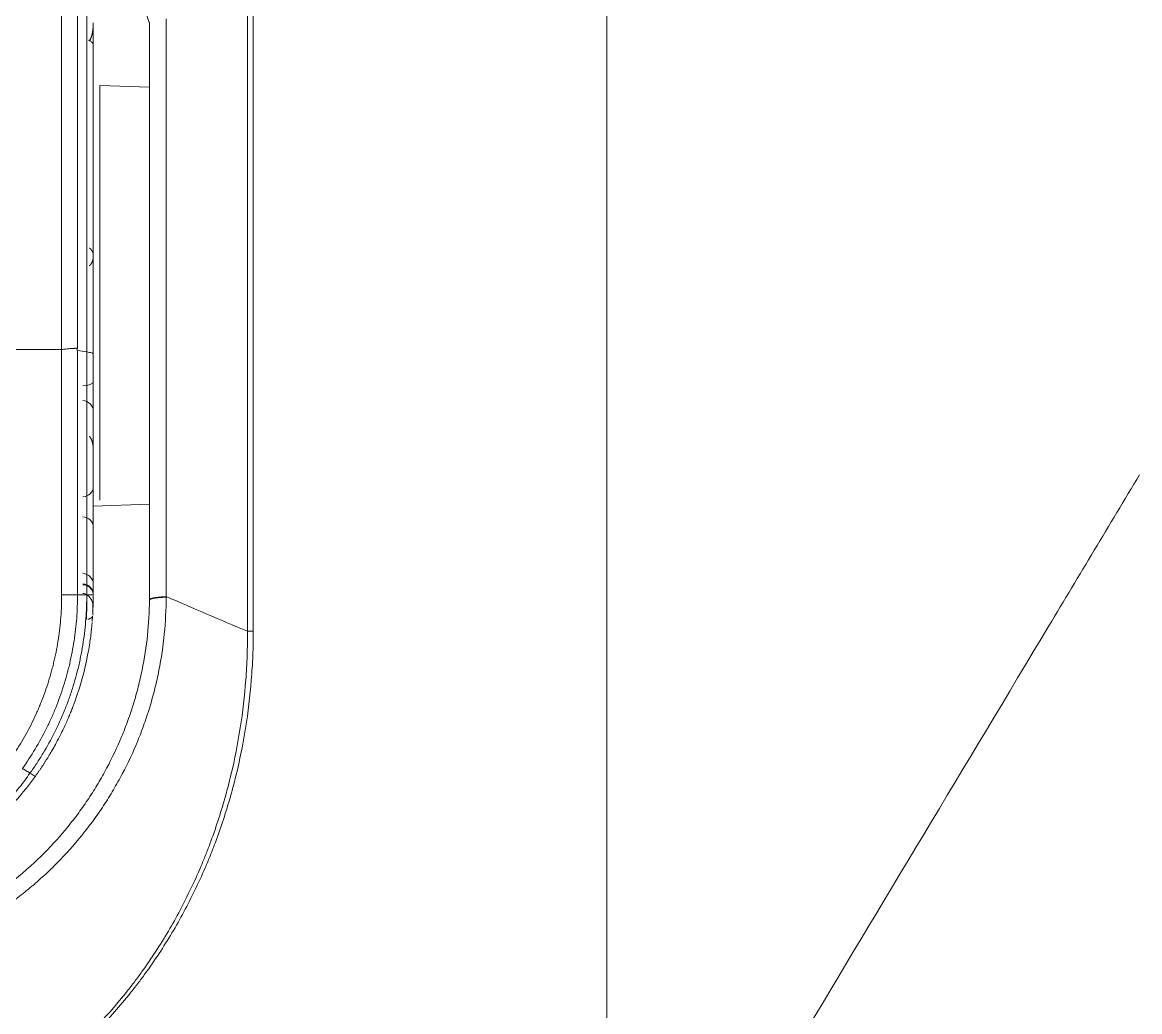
# Model space of a CAD drawing. Header units: millimetres. Extents: x 70151 to 230897, y 35202 to 113211.
# Drawn here: x 179204.73 to 179254.39, y 69147.87 to 69191.84 of the extents above; entities that cross this region are included whole.
import ezdxf

# ---------------------------------------------------------------- set-up
doc = ezdxf.new("R2010")
doc.units = ezdxf.units.MM
doc.header["$LTSCALE"] = 50
doc.layers.add('2-con', color=2, linetype='Continuous')
doc.layers.add('mark-B', color=2, linetype='Continuous', lineweight=20)

# ---------------------------------------------------------------- blocks, each defined once
blk = doc.blocks.new('무풍1WAY 대형')
at = {"layer": 'mark-B'}
for p, q in [((-556.208, -406.867), (-556.208, -406.843)), ((-552.968, -410.888), (-555.468, -410.975)), ((-552.968, -421.986), (-552.968, -421.986)), ((-552.968, -422.036), (-552.968, -422.036)), ((-555.468, -429.506), (-553.261, -429.583)), ((-555.468, -432.338), (-554.869, -434.137)), ((-552.968, -432.362), (-552.968, -432.362))]:
    blk.add_line(p, q, dxfattribs=at)
for centre, major_axis, ratio, start_param, end_param in [((-552.47, -406.972), (0.498, 0.002), 0.927181, 3.141845, 4.639709), ((-552.469, -407.432), (0.498, 0.001), 0.92732, 3.141849, 4.640646), ((-552.469, -409.96), (0.498, 0), 0.927363, 3.141851, 4.643496), ((-552.47, -411.736), (-0.498, 0), 0.860216, 4.782787, 6.283185), ((-552.471, -415.119), (-0.498, 0), 0.927357, 0.000259, 1.518423), ((-552.471, -416.422), (-0.498, 0), 0.384077, 4.782203, 6.283185)]:
    blk.add_ellipse(centre, major_axis=major_axis, ratio=ratio, start_param=start_param, end_param=end_param, dxfattribs=at)
for points, knots in [([(-599.477, -412.288), (-598.133, -410.05), (-593.081, -401.633), (-585.189, -388.475), (-578.634, -377.542), (-575.792, -372.802)], [0, 0, 0, 0, 0.170378, 0.640414, 1, 1, 1, 1]), ([(-575.792, -457.36), (-575.792, -443.355), (-575.792, -429.308), (-575.792, -413.455), (-575.792, -411.693), (-575.792, -408.168), (-575.792, -402.879), (-575.792, -397.585), (-575.792, -386.992), (-575.792, -379.922), (-575.792, -372.844)], [0, 0, 0, 0, 0.5, 0.5, 0.5625, 0.5625, 0.625, 0.75, 0.75, 1, 1, 1, 1]), ([(-560.08, -405.33), (-560.08, -404.968), (-560.072, -404.606), (-560.051, -404.063), (-560.042, -403.882), (-560.02, -403.521), (-560.007, -403.34), (-559.935, -402.439), (-559.849, -401.724), (-559.621, -400.306), (-559.479, -399.604), (-559.138, -398.211), (-558.939, -397.521), (-558.596, -396.495), (-558.475, -396.155), (-558.313, -395.731), (-558.28, -395.647), (-558.214, -395.478), (-558.18, -395.394), (-558.078, -395.141), (-558.008, -394.974), (-557.65, -394.143), (-557.336, -393.494), (-556.655, -392.225), (-556.287, -391.606), (-555.692, -390.702), (-555.487, -390.404), (-555.167, -389.964), (-555.005, -389.746), (-554.838, -389.53), (-554.726, -389.387), (-554.669, -389.315), (-554.157, -388.676), (-553.678, -388.134), (-552.668, -387.101), (-552.138, -386.611), (-551.303, -385.918), (-551.018, -385.693), (-550.58, -385.368), (-550.432, -385.261), (-550.208, -385.104), (-550.133, -385.052), (-549.982, -384.95), (-549.603, -384.696), (-548.909, -384.265), (-547.956, -383.747), (-546.977, -383.285), (-546.306, -383.015), (-545.626, -382.764), (-545.281, -382.648), (-544.844, -382.516), (-544.756, -382.49), (-544.58, -382.439), (-544.492, -382.415), (-544.227, -382.343), (-544.05, -382.298), (-543.518, -382.17), (-542.806, -382.022), (-541.728, -381.864), (-541.004, -381.8), (-540.277, -381.757), (-539.912, -381.746), (-539.546, -381.746)], [0, 0, 0, 0, 0.03125, 0.03125, 0.046875, 0.046875, 0.0625, 0.0625, 0.125, 0.125, 0.1875, 0.1875, 0.25, 0.25, 0.28125, 0.28125, 0.289063, 0.289063, 0.296875, 0.296875, 0.3125, 0.3125, 0.375, 0.375, 0.4375, 0.4375, 0.46875, 0.46875, 0.484375, 0.492188, 0.492188, 0.5, 0.5, 0.5625, 0.5625, 0.625, 0.625, 0.65625, 0.65625, 0.671875, 0.671875, 0.679688, 0.679688, 0.6875, 0.71875, 0.75, 0.78125, 0.8125, 0.8125, 0.84375, 0.84375, 0.851563, 0.851563, 0.859375, 0.859375, 0.875, 0.875, 0.90625, 0.9375, 0.96875, 0.96875, 1, 1, 1, 1]), ([(-539.546, -381.867), (-539.551, -381.867), (-539.557, -381.867), (-539.569, -381.867), (-539.586, -381.867), (-539.625, -381.867), (-539.705, -381.868), (-539.864, -381.869), (-540.181, -381.876), (-540.452, -381.888), (-540.993, -381.92), (-541.712, -381.984), (-542.781, -382.142), (-543.488, -382.289), (-544.016, -382.416), (-544.192, -382.461), (-544.454, -382.533), (-544.542, -382.557), (-544.717, -382.607), (-545.152, -382.736), (-545.579, -382.88), (-546.254, -383.13), (-546.92, -383.4), (-547.567, -383.707), (-548.206, -384.032), (-548.835, -384.376), (-549.447, -384.757), (-549.823, -385.007), (-549.898, -385.058), (-550.048, -385.16), (-550.122, -385.212), (-550.345, -385.369), (-550.491, -385.475), (-550.925, -385.799), (-551.207, -386.022), (-552.034, -386.713), (-552.558, -387.201), (-553.556, -388.23), (-554.029, -388.77), (-554.535, -389.406), (-554.591, -389.477), (-554.701, -389.62), (-554.866, -389.835), (-555.026, -390.053), (-555.341, -390.491), (-555.544, -390.787), (-556.13, -391.687), (-556.492, -392.303), (-557.162, -393.566), (-557.469, -394.212), (-557.82, -395.038), (-557.889, -395.204), (-557.989, -395.455), (-558.022, -395.539), (-558.087, -395.707), (-558.247, -396.127), (-558.396, -396.55), (-558.73, -397.57), (-558.924, -398.256), (-559.254, -399.64), (-559.392, -400.338), (-559.611, -401.746), (-559.693, -402.456), (-559.76, -403.351), (-559.772, -403.53), (-559.791, -403.889), (-559.808, -404.248), (-559.819, -404.697), (-559.822, -405.011), (-559.823, -405.168), (-559.823, -405.247), (-559.823, -405.286), (-559.823, -405.303), (-559.823, -405.314), (-559.823, -405.32), (-559.823, -405.326)], [0, 0, 0, 0, 0.000488, 0.000488, 0.000977, 0.001953, 0.003906, 0.007812, 0.015625, 0.03125, 0.03125, 0.0625, 0.09375, 0.125, 0.125, 0.140625, 0.140625, 0.148437, 0.148437, 0.15625, 0.1875, 0.1875, 0.21875, 0.25, 0.25, 0.28125, 0.3125, 0.3125, 0.320312, 0.320312, 0.328125, 0.328125, 0.34375, 0.34375, 0.375, 0.375, 0.4375, 0.4375, 0.5, 0.5, 0.507812, 0.507812, 0.515625, 0.53125, 0.53125, 0.5625, 0.5625, 0.625, 0.625, 0.6875, 0.6875, 0.703125, 0.703125, 0.710938, 0.710938, 0.71875, 0.75, 0.75, 0.8125, 0.8125, 0.875, 0.875, 0.9375, 0.9375, 0.953125, 0.953125, 0.96875, 0.984375, 0.992187, 0.996094, 0.998047, 0.999023, 0.999512, 0.999512, 1, 1, 1, 1]), ([(-556.207, -406.843), (-556.205, -406.295), (-556.178, -405.75), (-556.07, -404.667), (-555.991, -404.13), (-555.833, -403.329), (-555.714, -402.797), (-555.57, -402.269), (-555.472, -401.94), (-555.452, -401.875), (-555.411, -401.744), (-555.348, -401.548), (-555.282, -401.354), (-555.146, -400.968), (-555.049, -400.713), (-554.739, -399.959), (-554.51, -399.468), (-554.13, -398.748), (-553.866, -398.274), (-553.434, -397.58), (-553.121, -397.13), (-552.918, -396.852), (-552.877, -396.796), (-552.795, -396.686), (-552.67, -396.522), (-552.542, -396.361), (-552.112, -395.829), (-551.748, -395.423), (-551.174, -394.843), (-550.783, -394.466), (-550.168, -393.929), (-549.526, -393.42), (-549.079, -393.1), (-548.794, -392.907), (-548.736, -392.868), (-548.621, -392.792), (-548.448, -392.679), (-548.04, -392.424), (-547.684, -392.22), (-546.963, -391.83), (-546.472, -391.595), (-545.718, -391.279), (-545.464, -391.179), (-544.951, -390.993), (-544.691, -390.905), (-544.167, -390.743), (-543.902, -390.669), (-543.567, -390.583), (-543.5, -390.567), (-543.365, -390.534), (-543.164, -390.487), (-542.962, -390.444), (-542.287, -390.307), (-541.743, -390.225), (-540.65, -390.115), (-540.1, -390.087), (-539.546, -390.086)], [0, 0, 0, 0, 0.0625, 0.0625, 0.125, 0.125, 0.15625, 0.1875, 0.1875, 0.195313, 0.195313, 0.203125, 0.21875, 0.21875, 0.25, 0.25, 0.3125, 0.3125, 0.34375, 0.375, 0.40625, 0.40625, 0.414063, 0.414063, 0.421875, 0.4375, 0.4375, 0.5, 0.5, 0.53125, 0.5625, 0.59375, 0.625, 0.625, 0.632813, 0.632813, 0.640625, 0.65625, 0.6875, 0.6875, 0.75, 0.75, 0.78125, 0.78125, 0.8125, 0.8125, 0.84375, 0.84375, 0.851563, 0.851563, 0.859375, 0.875, 0.875, 0.9375, 0.9375, 1, 1, 1, 1]), ([(-539.551, -390.772), (-540.077, -390.773), (-541.123, -390.826), (-542.157, -390.983), (-542.799, -391.113), (-542.991, -391.155), (-543.183, -391.2), (-543.311, -391.231), (-543.375, -391.247), (-543.693, -391.328), (-543.945, -391.399), (-544.444, -391.553), (-544.69, -391.637), (-545.179, -391.814), (-545.42, -391.909), (-546.137, -392.21), (-546.605, -392.434), (-547.291, -392.805), (-547.629, -392.999), (-548.018, -393.242), (-548.183, -393.349), (-548.292, -393.422), (-548.347, -393.458), (-548.618, -393.642), (-549.044, -393.946), (-549.655, -394.43), (-550.241, -394.941), (-550.615, -395.299), (-551.162, -395.85), (-551.509, -396.236), (-551.921, -396.741), (-552.042, -396.895), (-552.162, -397.051), (-552.241, -397.155), (-552.28, -397.208), (-552.474, -397.472), (-552.623, -397.686), (-552.911, -398.12), (-553.049, -398.339), (-553.314, -398.784), (-553.441, -399.01), (-553.805, -399.694), (-554.026, -400.161), (-554.325, -400.878), (-554.419, -401.12), (-554.551, -401.487), (-554.615, -401.672), (-554.676, -401.858), (-554.716, -401.983), (-554.735, -402.045), (-554.831, -402.358), (-554.901, -402.609), (-555.029, -403.114), (-555.087, -403.367), (-555.243, -404.129), (-555.323, -404.64), (-555.432, -405.671), (-555.462, -406.191), (-555.467, -406.714)], [0, 0, 0, 0, 0.0625, 0.125, 0.125, 0.140625, 0.148438, 0.148438, 0.15625, 0.15625, 0.1875, 0.1875, 0.21875, 0.21875, 0.25, 0.25, 0.3125, 0.3125, 0.34375, 0.359375, 0.367188, 0.367188, 0.375, 0.375, 0.40625, 0.4375, 0.46875, 0.5, 0.5, 0.5625, 0.5625, 0.578125, 0.585938, 0.585938, 0.59375, 0.59375, 0.625, 0.625, 0.65625, 0.65625, 0.6875, 0.6875, 0.75, 0.75, 0.78125, 0.78125, 0.796875, 0.804688, 0.804688, 0.8125, 0.8125, 0.84375, 0.84375, 0.875, 0.875, 0.9375, 0.9375, 1, 1, 1, 1]), ([(-539.545, -393.414), (-539.813, -393.415), (-540.08, -393.424), (-540.413, -393.446), (-540.48, -393.451), (-540.612, -393.462), (-540.811, -393.479), (-541.008, -393.502), (-541.4, -393.552), (-541.659, -393.594), (-542.172, -393.692), (-542.425, -393.748), (-542.928, -393.876), (-543.178, -393.947), (-543.548, -394.065), (-543.733, -394.126), (-543.916, -394.192), (-544.038, -394.238), (-544.098, -394.26), (-544.28, -394.331), (-544.4, -394.379), (-544.637, -394.48), (-544.754, -394.531), (-545.103, -394.692), (-545.331, -394.806), (-545.78, -395.046), (-546, -395.173), (-546.433, -395.439), (-546.646, -395.579), (-547.065, -395.871), (-547.271, -396.023), (-547.575, -396.262), (-547.676, -396.344), (-547.875, -396.51), (-547.974, -396.595), (-548.266, -396.854), (-548.455, -397.032), (-548.823, -397.399), (-549.002, -397.588), (-549.349, -397.978), (-549.517, -398.179), (-549.843, -398.592), (-550.001, -398.805), (-550.153, -399.023)], [0, 0, 0, 0, 0.0625, 0.0625, 0.078125, 0.078125, 0.09375, 0.125, 0.125, 0.1875, 0.1875, 0.25, 0.25, 0.3125, 0.3125, 0.34375, 0.359375, 0.359375, 0.375, 0.375, 0.40625, 0.40625, 0.4375, 0.4375, 0.5, 0.5, 0.5625, 0.5625, 0.625, 0.625, 0.6875, 0.6875, 0.71875, 0.71875, 0.75, 0.75, 0.8125, 0.8125, 0.875, 0.875, 0.9375, 0.9375, 1, 1, 1, 1]), ([(-550.153, -399.023), (-550.256, -399.167), (-550.356, -399.312), (-550.55, -399.605), (-550.644, -399.753), (-550.916, -400.204), (-551.086, -400.51), (-551.401, -401.137), (-551.546, -401.458), (-551.713, -401.866), (-551.745, -401.948), (-551.809, -402.113), (-551.839, -402.196), (-551.929, -402.445), (-551.986, -402.612), (-552.146, -403.115), (-552.239, -403.455), (-552.34, -403.885), (-552.359, -403.971), (-552.396, -404.144), (-552.414, -404.23), (-552.464, -404.49), (-552.494, -404.664), (-552.574, -405.186), (-552.613, -405.535), (-552.652, -406.061), (-552.662, -406.237), (-552.671, -406.501), (-552.674, -406.633), (-552.676, -406.81), (-552.677, -406.898), (-552.677, -406.943)], [0, 0, 0, 0, 0.0625, 0.0625, 0.125, 0.125, 0.25, 0.25, 0.375, 0.375, 0.40625, 0.40625, 0.4375, 0.4375, 0.5, 0.5, 0.625, 0.625, 0.65625, 0.65625, 0.6875, 0.6875, 0.75, 0.75, 0.875, 0.875, 0.9375, 0.9375, 0.96875, 0.984375, 1, 1, 1, 1]), ([(-552.318, -402.709), (-552.306, -402.67), (-552.281, -402.594), (-552.245, -402.485), (-552.21, -402.383), (-552.177, -402.288), (-552.145, -402.2), (-552.116, -402.119), (-552.088, -402.046), (-552.063, -401.979), (-552.04, -401.919), (-552.019, -401.866), (-552.001, -401.82), (-551.985, -401.78), (-551.972, -401.747), (-551.961, -401.722), (-551.926, -401.634), (-551.86, -401.477), (-551.757, -401.242), (-551.639, -400.988), (-551.494, -400.693), (-551.337, -400.392), (-551.185, -400.118), (-551.073, -399.925), (-551.002, -399.807), (-550.958, -399.735), (-550.927, -399.685), (-550.895, -399.634), (-550.864, -399.584), (-550.832, -399.533), (-550.8, -399.483), (-550.768, -399.433), (-550.735, -399.383), (-550.702, -399.334), (-550.669, -399.284), (-550.636, -399.235), (-550.603, -399.185), (-550.569, -399.136), (-550.535, -399.087), (-550.501, -399.038), (-550.467, -398.989), (-550.432, -398.941), (-550.409, -398.908), (-550.397, -398.892)], [0, 0, 0, 0, 0.028527, 0.055353, 0.080481, 0.103911, 0.125646, 0.145687, 0.164035, 0.180691, 0.195656, 0.20893, 0.220513, 0.230407, 0.238612, 0.245127, 0.249953, 0.304499, 0.364352, 0.429518, 0.500004, 0.594079, 0.667116, 0.719092, 0.74998, 0.763843, 0.777708, 0.791577, 0.805448, 0.819322, 0.833199, 0.847079, 0.860963, 0.87485, 0.88874, 0.902634, 0.916532, 0.930433, 0.944338, 0.958248, 0.972161, 0.986078, 1, 1, 1, 1]), ([(-552.264, -406.947), (-552.266, -406.602), (-552.255, -406.26), (-552.204, -405.577), (-552.127, -404.898), (-551.997, -404.226), (-551.899, -403.807), (-551.879, -403.724), (-551.837, -403.557), (-551.771, -403.308), (-551.698, -403.061), (-551.542, -402.57), (-551.426, -402.247), (-551.266, -401.849), (-551.233, -401.77), (-551.165, -401.612), (-551.131, -401.533), (-551.025, -401.298), (-550.952, -401.143), (-550.722, -400.683), (-550.558, -400.383), (-550.205, -399.797), (-550.017, -399.511), (-549.816, -399.233)], [0, 0, 0, 0, 0.125, 0.125, 0.25, 0.375, 0.375, 0.40625, 0.40625, 0.4375, 0.5, 0.5, 0.625, 0.625, 0.65625, 0.65625, 0.6875, 0.6875, 0.75, 0.75, 0.875, 0.875, 1, 1, 1, 1]), ([(-550.153, -399.023), (-550.19, -399), (-550.223, -398.979), (-550.282, -398.943), (-550.307, -398.929), (-550.349, -398.907), (-550.365, -398.899), (-550.388, -398.89), (-550.395, -398.89), (-550.397, -398.892)], [0, 0, 0, 0, 0.25, 0.25, 0.5, 0.5, 0.75, 0.75, 1, 1, 1, 1]), ([(-549.257, -399.61), (-549.447, -399.876), (-549.624, -400.149), (-549.956, -400.707), (-550.111, -400.992), (-550.326, -401.43), (-550.395, -401.577), (-550.495, -401.801), (-550.527, -401.876), (-550.59, -402.026), (-550.621, -402.102), (-550.772, -402.481), (-550.881, -402.787), (-551.027, -403.254), (-551.073, -403.41), (-551.137, -403.647), (-551.158, -403.726), (-551.197, -403.884), (-551.217, -403.963), (-551.308, -404.361), (-551.431, -405), (-551.503, -405.645), (-551.551, -406.293), (-551.562, -406.618), (-551.56, -406.945)], [0, 0, 0, 0, 0.125, 0.125, 0.25, 0.25, 0.3125, 0.3125, 0.34375, 0.34375, 0.375, 0.375, 0.5, 0.5, 0.5625, 0.5625, 0.59375, 0.59375, 0.625, 0.625, 0.75, 0.875, 0.875, 1, 1, 1, 1]), ([(-552.889, -405.409), (-552.867, -405.206), (-552.841, -405.003), (-552.701, -404.093), (-552.536, -403.391), (-552.319, -402.709)], [0, 0, 0, 0, 0.222631, 0.222631, 1, 1, 1, 1]), ([(-560.082, -457.36), (-560.08, -456.82), (-560.079, -456.28), (-560.078, -455.2), (-560.077, -453.58), (-560.078, -451.959), (-560.08, -448.716), (-560.081, -446.553), (-560.082, -440.062), (-560.081, -435.73), (-560.08, -429.226), (-560.079, -427.057), (-560.079, -422.717), (-560.079, -420.546), (-560.079, -416.202), (-560.08, -414.029), (-560.08, -410.768), (-560.08, -409.68), (-560.08, -408.049), (-560.08, -407.505), (-560.08, -406.69), (-560.08, -406.418), (-560.08, -405.874), (-560.08, -405.602), (-560.08, -405.33)], [0, 0, 0, 0, 0.03125, 0.03125, 0.0625, 0.125, 0.125, 0.25, 0.25, 0.5, 0.5, 0.625, 0.625, 0.75, 0.75, 0.875, 0.875, 0.9375, 0.9375, 0.96875, 0.96875, 0.984375, 0.984375, 1, 1, 1, 1]), ([(-559.823, -405.326), (-559.823, -405.598), (-559.823, -405.869), (-559.823, -406.413), (-559.823, -406.685), (-559.823, -407.501), (-559.823, -408.045), (-559.823, -409.676), (-559.823, -410.763), (-559.823, -414.024), (-559.822, -416.197), (-559.822, -420.541), (-559.822, -422.712), (-559.823, -427.053), (-559.823, -429.221), (-559.824, -435.725), (-559.825, -440.057), (-559.824, -446.548), (-559.823, -448.711), (-559.822, -451.954), (-559.821, -453.575), (-559.822, -455.195), (-559.823, -456.275), (-559.823, -456.815), (-559.826, -457.355)], [0, 0, 0, 0, 0.015625, 0.015625, 0.03125, 0.03125, 0.0625, 0.0625, 0.125, 0.125, 0.25, 0.25, 0.375, 0.375, 0.5, 0.5, 0.75, 0.75, 0.875, 0.875, 0.9375, 0.96875, 0.96875, 1, 1, 1, 1]), ([(-552.919, -405.719), (-552.917, -405.704), (-552.916, -405.689), (-552.913, -405.66), (-552.911, -405.631), (-552.908, -405.603), (-552.906, -405.576), (-552.904, -405.562), (-552.9, -405.523), (-552.898, -405.498), (-552.894, -405.463), (-552.893, -405.451), (-552.891, -405.43), (-552.89, -405.419), (-552.889, -405.409)], [0, 0, 0, 0, 0.125, 0.125, 0.25, 0.375, 0.375, 0.5, 0.5, 0.75, 0.75, 0.875, 0.875, 1, 1, 1, 1]), ([(-552.94, -406.218), (-552.941, -406.227), (-552.941, -406.246), (-552.942, -406.276), (-552.944, -406.309), (-552.945, -406.349), (-552.946, -406.393), (-552.948, -406.439), (-552.949, -406.482), (-552.95, -406.518), (-552.951, -406.545), (-552.952, -406.564), (-552.952, -406.58), (-552.953, -406.592), (-552.953, -406.6), (-552.953, -406.605), (-552.954, -406.61), (-552.954, -406.615), (-552.954, -406.619), (-552.954, -406.623), (-552.955, -406.627), (-552.955, -406.63), (-552.955, -406.634), (-552.955, -406.637), (-552.956, -406.639), (-552.956, -406.643), (-552.957, -406.648), (-552.958, -406.654), (-552.958, -406.661), (-552.959, -406.667), (-552.96, -406.674), (-552.96, -406.68), (-552.961, -406.687), (-552.961, -406.694), (-552.962, -406.701), (-552.962, -406.708), (-552.963, -406.715), (-552.963, -406.722), (-552.964, -406.73), (-552.964, -406.737), (-552.964, -406.745), (-552.965, -406.752), (-552.965, -406.76), (-552.965, -406.768), (-552.966, -406.776), (-552.966, -406.784), (-552.966, -406.792), (-552.966, -406.8), (-552.967, -406.808), (-552.967, -406.817), (-552.967, -406.825), (-552.967, -406.834), (-552.967, -406.842), (-552.967, -406.851), (-552.968, -406.859), (-552.968, -406.867), (-552.968, -406.876), (-552.968, -406.884), (-552.968, -406.893), (-552.968, -406.902), (-552.968, -406.91), (-552.968, -406.919), (-552.968, -406.928), (-552.968, -406.934), (-552.968, -406.937)], [0, 0, 0, 0, 0.035893, 0.076126, 0.120707, 0.169645, 0.234484, 0.295886, 0.353864, 0.408435, 0.436869, 0.462121, 0.484196, 0.503101, 0.510101, 0.516805, 0.523218, 0.529346, 0.535199, 0.540785, 0.546115, 0.551201, 0.556057, 0.5607, 0.565146, 0.569418, 0.579752, 0.590128, 0.600548, 0.611014, 0.621528, 0.632094, 0.642713, 0.653388, 0.66412, 0.674913, 0.685768, 0.696688, 0.707675, 0.71873, 0.729856, 0.741055, 0.752329, 0.763679, 0.775108, 0.786617, 0.798209, 0.809885, 0.821647, 0.833496, 0.845434, 0.857463, 0.869585, 0.881105, 0.892585, 0.904151, 0.915806, 0.927551, 0.939386, 0.951315, 0.963338, 0.975456, 0.987672, 1, 1, 1, 1]), ([(-552.937, -405.993), (-552.936, -405.991), (-552.936, -405.989), (-552.935, -405.984), (-552.934, -405.98), (-552.934, -405.975), (-552.933, -405.97), (-552.932, -405.965), (-552.932, -405.959), (-552.931, -405.953), (-552.93, -405.947), (-552.929, -405.941), (-552.929, -405.934), (-552.928, -405.928), (-552.927, -405.921), (-552.927, -405.913), (-552.926, -405.906), (-552.926, -405.898), (-552.925, -405.89), (-552.925, -405.882), (-552.925, -405.874), (-552.924, -405.865), (-552.924, -405.857), (-552.924, -405.848), (-552.924, -405.839), (-552.924, -405.83), (-552.923, -405.821), (-552.923, -405.812), (-552.923, -405.803), (-552.923, -405.793), (-552.923, -405.784), (-552.923, -405.775), (-552.923, -405.769), (-552.922, -405.766)], [0, 0, 0, 0, 0.018896, 0.038664, 0.05936, 0.081034, 0.103726, 0.127469, 0.152288, 0.178202, 0.205221, 0.233347, 0.262578, 0.2929, 0.324295, 0.356737, 0.390193, 0.424619, 0.459936, 0.496073, 0.532961, 0.570522, 0.608671, 0.64732, 0.686371, 0.725722, 0.765266, 0.80489, 0.844477, 0.883906, 0.923054, 0.961794, 1, 1, 1, 1]), ([(-552.936, -405.992), (-552.935, -405.989), (-552.933, -405.983), (-552.929, -405.975), (-552.924, -405.967), (-552.919, -405.961), (-552.913, -405.955), (-552.908, -405.95), (-552.904, -405.946), (-552.9, -405.942), (-552.896, -405.939), (-552.892, -405.936), (-552.889, -405.933), (-552.885, -405.93), (-552.881, -405.928), (-552.877, -405.925), (-552.873, -405.922), (-552.869, -405.919), (-552.864, -405.917), (-552.86, -405.914), (-552.856, -405.911), (-552.851, -405.909), (-552.847, -405.906), (-552.842, -405.904), (-552.838, -405.901), (-552.833, -405.899), (-552.829, -405.896), (-552.824, -405.894), (-552.819, -405.892), (-552.815, -405.889), (-552.81, -405.887), (-552.805, -405.885), (-552.8, -405.883), (-552.795, -405.88), (-552.791, -405.878), (-552.786, -405.876), (-552.781, -405.874), (-552.776, -405.872), (-552.771, -405.87), (-552.767, -405.868), (-552.762, -405.866), (-552.757, -405.864), (-552.752, -405.862), (-552.747, -405.86), (-552.743, -405.858), (-552.739, -405.856), (-552.738, -405.855)], [0, 0, 0, 0, 0.071092, 0.136237, 0.195431, 0.248671, 0.295956, 0.337283, 0.372656, 0.402078, 0.42556, 0.44812, 0.470213, 0.491843, 0.513015, 0.533737, 0.554014, 0.573853, 0.593262, 0.612248, 0.63082, 0.648986, 0.666756, 0.684141, 0.70115, 0.717797, 0.734092, 0.75005, 0.765684, 0.781009, 0.796042, 0.810799, 0.825298, 0.839557, 0.853597, 0.867438, 0.881101, 0.89461, 0.907986, 0.921255, 0.934441, 0.947568, 0.960662, 0.973748, 0.986853, 1, 1, 1, 1]), ([(-552.68, -406.663), (-552.68, -406.594), (-552.68, -406.525), (-552.678, -406.387), (-552.674, -406.181), (-552.665, -405.974), (-552.658, -405.836)], [0, 0, 0, 0, 0.25, 0.25, 0.5, 1, 1, 1, 1]), ([(-555.468, -406.715), (-555.468, -406.722), (-555.472, -406.729), (-555.49, -406.744), (-555.503, -406.751), (-555.538, -406.764), (-555.56, -406.771), (-555.611, -406.784), (-555.641, -406.79), (-555.707, -406.802), (-555.744, -406.807), (-555.823, -406.817), (-555.866, -406.822), (-555.957, -406.83), (-556.004, -406.833), (-556.103, -406.839), (-556.155, -406.842), (-556.207, -406.843)], [0, 0, 0, 0, 0.125, 0.125, 0.25, 0.25, 0.375, 0.375, 0.5, 0.5, 0.625, 0.625, 0.75, 0.75, 0.875, 0.875, 1, 1, 1, 1]), ([(-552.968, -406.844), (-552.968, -406.843), (-552.968, -406.842), (-552.968, -406.84), (-552.968, -406.836), (-552.968, -406.828), (-552.968, -406.811), (-552.968, -406.778), (-552.967, -406.711), (-552.965, -406.579), (-552.962, -406.465), (-552.959, -406.389)], [0, 0, 0, 0, 0.007812, 0.007812, 0.015625, 0.03125, 0.0625, 0.125, 0.25, 0.5, 1, 1, 1, 1]), ([(-552.501, -407.012), (-552.536, -407.008), (-552.571, -406.999), (-552.62, -406.98), (-552.636, -406.973), (-552.668, -406.956), (-552.683, -406.947), (-552.727, -406.918), (-552.754, -406.895), (-552.792, -406.858), (-552.803, -406.844), (-552.826, -406.817), (-552.836, -406.803), (-552.856, -406.774), (-552.865, -406.76), (-552.883, -406.729), (-552.891, -406.713), (-552.913, -406.665), (-552.925, -406.632), (-552.939, -406.582), (-552.943, -406.565), (-552.95, -406.53), (-552.953, -406.513), (-552.959, -406.46), (-552.96, -406.425), (-552.959, -406.389)], [0, 0, 0, 0, 0.125, 0.125, 0.1875, 0.1875, 0.25, 0.25, 0.375, 0.375, 0.4375, 0.4375, 0.5, 0.5, 0.5625, 0.5625, 0.625, 0.625, 0.75, 0.75, 0.8125, 0.8125, 0.875, 0.875, 1, 1, 1, 1]), ([(-555.468, -406.739), (-555.468, -406.746), (-555.472, -406.753), (-555.49, -406.767), (-555.503, -406.774), (-555.538, -406.788), (-555.56, -406.795), (-555.611, -406.808), (-555.641, -406.814), (-555.707, -406.825), (-555.744, -406.831), (-555.823, -406.841), (-555.866, -406.845), (-555.957, -406.853), (-556.004, -406.857), (-556.104, -406.863), (-556.155, -406.865), (-556.208, -406.867)], [0, 0, 0, 0, 0.125, 0.125, 0.25, 0.25, 0.375, 0.375, 0.5, 0.5, 0.625, 0.625, 0.75, 0.75, 0.875, 0.875, 1, 1, 1, 1]), ([(-556.207, -432.543), (-556.207, -428.272), (-556.207, -423.996), (-556.207, -417.577), (-556.207, -415.436), (-556.207, -412.224), (-556.208, -411.153), (-556.207, -409.546), (-556.207, -409.01), (-556.208, -408.341), (-556.208, -408.207), (-556.208, -407.939), (-556.208, -407.805), (-556.207, -407.537), (-556.207, -407.403), (-556.207, -407.202), (-556.207, -407.102), (-556.207, -406.984), (-556.207, -406.934), (-556.207, -406.901), (-556.207, -406.884), (-556.208, -406.867)], [0, 0, 0, 0, 0.5, 0.5, 0.75, 0.75, 0.875, 0.875, 0.9375, 0.9375, 0.953125, 0.953125, 0.96875, 0.96875, 0.984375, 0.984375, 0.992188, 0.996094, 0.998047, 0.998047, 1, 1, 1, 1]), ([(-555.468, -407.081), (-555.468, -411.301), (-555.468, -415.519), (-555.468, -421.841), (-555.468, -423.947), (-555.468, -427.105), (-555.468, -428.157), (-555.468, -430.262), (-555.468, -431.314), (-555.468, -432.365)], [0, 0, 0, 0, 0.5, 0.5, 0.75, 0.75, 0.875, 0.875, 1, 1, 1, 1]), ([(-552.97, -412.81), (-552.97, -412.642), (-552.97, -412.474), (-552.97, -410.563), (-552.97, -408.815), (-552.97, -407.066)], [0, 0, 0, 0, 0.087907, 0.087907, 1, 1, 1, 1]), ([(-552.968, -406.938), (-552.968, -406.907), (-552.968, -406.876), (-552.968, -406.844), (-552.968, -406.844), (-552.968, -406.844)], [0, 0, 0, 0, 0.999862, 0.999862, 1, 1, 1, 1]), ([(-552.677, -406.944), (-552.723, -406.943), (-552.764, -406.943), (-552.837, -406.942), (-552.868, -406.942), (-552.917, -406.941), (-552.936, -406.941), (-552.962, -406.939), (-552.968, -406.939), (-552.968, -406.938)], [0, 0, 0, 0, 0.25, 0.25, 0.5, 0.5, 0.75, 0.75, 1, 1, 1, 1]), ([(-552.505, -407.4), (-552.536, -407.398), (-552.567, -407.393), (-552.627, -407.379), (-552.656, -407.369), (-552.713, -407.344), (-552.739, -407.329), (-552.789, -407.295), (-552.813, -407.276), (-552.855, -407.234), (-552.874, -407.211), (-552.908, -407.162), (-552.922, -407.137), (-552.945, -407.083), (-552.953, -407.055), (-552.965, -406.999), (-552.968, -406.97), (-552.968, -406.941)], [0, 0, 0, 0, 0.125, 0.125, 0.25, 0.25, 0.375, 0.375, 0.5, 0.5, 0.625, 0.625, 0.75, 0.75, 0.875, 0.875, 1, 1, 1, 1]), ([(-552.967, -407.434), (-552.967, -407.395), (-552.967, -407.357), (-552.967, -407.28), (-552.967, -407.242), (-552.968, -407.127), (-552.968, -407.05), (-552.968, -406.973)], [0, 0, 0, 0, 0.25017, 0.25017, 0.500338, 0.500338, 1, 1, 1, 1]), ([(-552.677, -406.943), (-552.675, -407.395), (-552.675, -407.847), (-552.674, -408.751), (-552.674, -409.203), (-552.675, -410.557), (-552.677, -411.459), (-552.677, -412.586), (-552.677, -412.811), (-552.677, -413.261), (-552.677, -413.486), (-552.677, -414.161), (-552.677, -414.611), (-552.677, -415.958), (-552.677, -416.855), (-552.677, -417.749)], [0, 0, 0, 0, 0.125, 0.125, 0.25, 0.25, 0.5, 0.5, 0.5625, 0.5625, 0.625, 0.625, 0.75, 0.75, 1, 1, 1, 1]), ([(-552.265, -417.809), (-552.265, -417.359), (-552.265, -416.909), (-552.265, -416.008), (-552.265, -415.557), (-552.264, -414.203), (-552.264, -413.299), (-552.263, -411.94), (-552.263, -411.487), (-552.262, -410.58), (-552.262, -410.126), (-552.263, -408.764), (-552.264, -407.856), (-552.265, -406.947)], [0, 0, 0, 0, 0.125, 0.125, 0.25, 0.25, 0.5, 0.5, 0.625, 0.625, 0.75, 0.75, 1, 1, 1, 1]), ([(-552.264, -406.947), (-552.218, -406.947), (-552.167, -406.947), (-552.059, -406.947), (-552.001, -406.947), (-551.881, -406.947), (-551.818, -406.947), (-551.69, -406.946), (-551.625, -406.946), (-551.56, -406.945)], [0, 0, 0, 0, 0.25, 0.25, 0.5, 0.5, 0.75, 0.75, 1, 1, 1, 1]), ([(-551.561, -406.945), (-551.559, -407.858), (-551.559, -408.77), (-551.558, -410.138), (-551.558, -410.593), (-551.558, -411.504), (-551.559, -411.959), (-551.559, -413.323), (-551.56, -414.231), (-551.561, -415.59), (-551.561, -416.043), (-551.561, -416.948), (-551.561, -417.4), (-551.561, -417.851)], [0, 0, 0, 0, 0.25, 0.25, 0.375, 0.375, 0.5, 0.5, 0.75, 0.75, 0.875, 0.875, 1, 1, 1, 1]), ([(-552.968, -411.736), (-552.968, -411.712), (-552.968, -411.66), (-552.968, -411.598), (-552.968, -411.548), (-552.968, -411.53), (-552.968, -411.495), (-552.968, -411.476), (-552.968, -411.42), (-552.968, -411.381), (-552.968, -411.32), (-552.968, -411.3), (-552.968, -411.258), (-552.968, -411.236), (-552.968, -411.17), (-552.968, -411.082), (-552.968, -410.991), (-552.968, -410.922), (-552.968, -410.898), (-552.968, -410.852), (-552.967, -410.829), (-552.967, -410.76), (-552.967, -410.715), (-552.967, -410.648), (-552.967, -410.625), (-552.967, -410.581), (-552.967, -410.559), (-552.967, -410.494), (-552.967, -410.41), (-552.967, -410.332), (-552.967, -410.276), (-552.967, -410.258), (-552.967, -410.223), (-552.967, -410.206), (-552.967, -410.157), (-552.967, -410.126), (-552.967, -410.084), (-552.967, -410.07), (-552.967, -410.044), (-552.967, -410.032), (-552.967, -409.998), (-552.967, -409.977), (-552.967, -409.96)], [0, 0, 0, 0, 0.0625, 0.125, 0.125, 0.15625, 0.15625, 0.1875, 0.1875, 0.25, 0.25, 0.28125, 0.28125, 0.3125, 0.3125, 0.375, 0.4375, 0.4375, 0.46875, 0.46875, 0.5, 0.5, 0.5625, 0.5625, 0.59375, 0.59375, 0.625, 0.625, 0.6875, 0.75, 0.75, 0.78125, 0.78125, 0.8125, 0.8125, 0.875, 0.875, 0.90625, 0.90625, 0.9375, 0.9375, 1, 1, 1, 1]), ([(-553.257, -429.584), (-553.257, -429.584), (-553.257, -429.582), (-553.257, -429.567), (-553.257, -429.539), (-553.257, -429.446), (-553.257, -429.382), (-553.257, -429.221), (-553.257, -429.124), (-553.257, -428.897), (-553.257, -428.75), (-553.257, -428.582), (-553.257, -428.544), (-553.257, -428.525), (-553.257, -428.467), (-553.257, -428.427), (-553.257, -428.305), (-553.257, -428.22), (-553.257, -427.955), (-553.257, -427.764), (-553.257, -427.354), (-553.257, -427.136), (-553.257, -426.845), (-553.257, -426.786), (-553.257, -426.666), (-553.257, -426.605), (-553.257, -426.42), (-553.257, -426.294), (-553.257, -425.909), (-553.257, -425.641), (-553.257, -425.293), (-553.257, -425.223), (-553.257, -425.116), (-553.257, -425.08), (-553.257, -425.009), (-553.257, -424.973), (-553.257, -424.793), (-553.257, -424.647), (-553.257, -424.206), (-553.257, -423.604), (-553.257, -422.977), (-553.257, -422.496), (-553.257, -422.334), (-553.257, -422.008), (-553.257, -421.844), (-553.257, -421.353), (-553.257, -420.696), (-553.257, -420.037), (-553.257, -419.542), (-553.257, -419.335), (-553.257, -419.128), (-553.257, -419.045), (-553.257, -419.004), (-553.257, -418.88), (-553.257, -418.798), (-553.257, -418.388), (-553.257, -418.065), (-553.257, -417.431), (-553.257, -417.118), (-553.257, -416.657), (-553.257, -416.429), (-553.257, -416.203), (-553.257, -416.054), (-553.257, -415.979), (-553.257, -415.61), (-553.257, -415.326), (-553.257, -414.777), (-553.257, -414.514), (-553.257, -414.007), (-553.257, -413.764), (-553.257, -413.473), (-553.257, -413.416), (-553.257, -413.304), (-553.257, -413.248), (-553.257, -413.085), (-553.257, -412.98), (-553.257, -412.675), (-553.257, -412.486), (-553.257, -412.138), (-553.257, -411.958), (-553.256, -411.797), (-553.256, -411.761), (-553.256, -411.744), (-553.256, -411.692), (-553.256, -411.659), (-553.256, -411.562), (-553.256, -411.502), (-553.256, -411.334), (-553.256, -411.238), (-553.256, -411.16)], [0, 0, 0, 0, 0.012186, 0.012186, 0.048772, 0.048772, 0.085358, 0.085358, 0.121944, 0.121944, 0.158529, 0.163102, 0.163102, 0.167676, 0.167676, 0.176822, 0.176822, 0.195115, 0.195115, 0.231701, 0.231701, 0.268286, 0.268286, 0.277433, 0.277433, 0.286579, 0.286579, 0.304872, 0.304872, 0.341458, 0.341458, 0.350604, 0.350604, 0.355177, 0.355177, 0.35975, 0.35975, 0.378043, 0.378043, 0.414629, 0.451215, 0.451215, 0.469508, 0.469508, 0.4878, 0.4878, 0.524386, 0.560972, 0.560972, 0.579265, 0.583838, 0.583838, 0.588411, 0.588411, 0.597557, 0.597557, 0.634143, 0.634143, 0.670729, 0.670729, 0.689022, 0.698168, 0.698168, 0.707315, 0.707315, 0.7439, 0.7439, 0.780486, 0.780486, 0.817072, 0.817072, 0.826218, 0.826218, 0.835364, 0.835364, 0.853657, 0.853657, 0.890243, 0.890243, 0.926829, 0.931402, 0.931402, 0.935975, 0.935975, 0.945121, 0.945121, 0.963414, 0.963414, 1, 1, 1, 1]), ([(-552.969, -413.259), (-552.969, -413.198), (-552.969, -413.137), (-552.969, -412.821), (-552.969, -412.581), (-552.969, -412.133), (-552.968, -411.926), (-552.968, -411.736)], [0, 0, 0, 0, 0.103967, 0.103967, 0.551983, 0.551983, 1, 1, 1, 1]), ([(-552.969, -413.348), (-552.969, -413.342), (-552.969, -413.336), (-552.969, -413.325), (-552.969, -413.307), (-552.969, -413.267), (-552.969, -413.233), (-552.969, -413.199), (-552.969, -413.187), (-552.969, -413.165), (-552.969, -413.131), (-552.969, -413.086), (-552.969, -413.053), (-552.969, -413.031), (-552.969, -413.02), (-552.969, -412.987), (-552.969, -412.955), (-552.969, -412.924), (-552.969, -412.903), (-552.969, -412.892), (-552.969, -412.861), (-552.969, -412.841), (-552.969, -412.822)], [0, 0, 0, 0, 0.03125, 0.03125, 0.0625, 0.125, 0.25, 0.25, 0.3125, 0.3125, 0.375, 0.5, 0.5625, 0.5625, 0.625, 0.625, 0.75, 0.8125, 0.8125, 0.875, 0.875, 1, 1, 1, 1]), ([(-552.969, -413.405), (-552.969, -413.442), (-552.969, -413.478), (-552.969, -413.814), (-552.969, -414.112), (-552.969, -414.647), (-552.969, -414.883), (-552.968, -415.119)], [0, 0, 0, 0, 0.06398, 0.06398, 0.586619, 0.586619, 1, 1, 1, 1]), ([(-552.796, -413.998), (-552.799, -413.995), (-552.805, -413.988), (-552.813, -413.977), (-552.822, -413.965), (-552.83, -413.953), (-552.839, -413.94), (-552.848, -413.926), (-552.856, -413.911), (-552.864, -413.895), (-552.873, -413.879), (-552.881, -413.861), (-552.889, -413.843), (-552.896, -413.824), (-552.904, -413.804), (-552.911, -413.784), (-552.918, -413.762), (-552.924, -413.74), (-552.931, -413.717), (-552.937, -413.693), (-552.942, -413.668), (-552.946, -413.647), (-552.949, -413.63), (-552.951, -413.617), (-552.954, -413.604), (-552.956, -413.59), (-552.958, -413.576), (-552.959, -413.561), (-552.961, -413.546), (-552.963, -413.53), (-552.964, -413.513), (-552.965, -413.496), (-552.967, -413.479), (-552.967, -413.461), (-552.968, -413.443), (-552.968, -413.424), (-552.969, -413.411), (-552.969, -413.405)], [0, 0, 0, 0, 0.017873, 0.036873, 0.057044, 0.078424, 0.101046, 0.124934, 0.150114, 0.176603, 0.204419, 0.233576, 0.264086, 0.295961, 0.32921, 0.363842, 0.399863, 0.43728, 0.476101, 0.516328, 0.557969, 0.601026, 0.621594, 0.643022, 0.665312, 0.688463, 0.712475, 0.737349, 0.763084, 0.789681, 0.81714, 0.845461, 0.874644, 0.90469, 0.935597, 0.967368, 1, 1, 1, 1]), ([(-552.969, -413.935), (-552.969, -413.848), (-552.969, -413.76), (-552.969, -413.628), (-552.969, -413.562), (-552.969, -413.483), (-552.969, -413.444), (-552.969, -413.427), (-552.969, -413.416), (-552.969, -413.411), (-552.969, -413.405)], [0, 0, 0, 0, 0.5, 0.5, 0.75, 0.875, 0.9375, 0.96875, 0.96875, 1, 1, 1, 1]), ([(-552.969, -414.239), (-552.969, -414.195), (-552.969, -414.146), (-552.969, -414.069), (-552.969, -414.042), (-552.969, -413.989), (-552.969, -413.962), (-552.969, -413.935)], [0, 0, 0, 0, 0.5, 0.5, 0.75, 0.75, 1, 1, 1, 1]), ([(-552.97, -414.239), (-552.97, -415.377), (-552.97, -416.513), (-552.97, -417.645), (-552.97, -417.645), (-552.97, -417.645)], [0, 0, 0, 0, 0.999997, 0.999997, 1, 1, 1, 1]), ([(-552.968, -415.119), (-552.968, -415.144), (-552.968, -415.174), (-552.968, -415.219), (-552.968, -415.229), (-552.968, -415.248), (-552.968, -415.278), (-552.968, -415.333), (-552.968, -415.381), (-552.968, -415.418), (-552.968, -415.431), (-552.968, -415.458), (-552.968, -415.471), (-552.968, -415.539), (-552.968, -415.597), (-552.968, -415.687), (-552.968, -415.718), (-552.968, -415.765), (-552.968, -415.781), (-552.968, -415.813), (-552.968, -415.829), (-552.968, -415.909), (-552.968, -415.974), (-552.968, -416.056), (-552.968, -416.072), (-552.968, -416.105), (-552.968, -416.122), (-552.968, -416.171), (-552.968, -416.203), (-552.968, -416.299), (-552.968, -416.361), (-552.968, -416.422)], [0, 0, 0, 0, 0.125, 0.125, 0.15625, 0.15625, 0.1875, 0.25, 0.3125, 0.3125, 0.34375, 0.34375, 0.375, 0.375, 0.5, 0.5, 0.5625, 0.5625, 0.59375, 0.59375, 0.625, 0.625, 0.75, 0.75, 0.78125, 0.78125, 0.8125, 0.8125, 0.875, 0.875, 1, 1, 1, 1]), ([(-552.968, -420.677), (-552.968, -420.314), (-552.968, -419.952), (-552.968, -419.409), (-552.968, -419.229), (-552.968, -418.958), (-552.968, -418.868), (-552.968, -418.688), (-552.968, -418.509), (-552.968, -418.33), (-552.968, -418.152), (-552.968, -418.063), (-552.968, -417.798), (-552.968, -417.622), (-552.968, -417.1), (-552.968, -416.758), (-552.968, -416.422)], [0, 0, 0, 0, 0.25, 0.25, 0.375, 0.375, 0.4375, 0.4375, 0.5, 0.5625, 0.5625, 0.625, 0.625, 0.75, 0.75, 1, 1, 1, 1]), ([(-552.677, -417.747), (-552.723, -417.741), (-552.764, -417.733), (-552.837, -417.718), (-552.868, -417.71), (-552.918, -417.692), (-552.937, -417.683), (-552.962, -417.665), (-552.968, -417.656), (-552.968, -417.646)], [0, 0, 0, 0, 0.25, 0.25, 0.5, 0.5, 0.75, 0.75, 1, 1, 1, 1]), ([(-552.264, -417.913), (-552.241, -417.911), (-552.217, -417.909), (-552.179, -417.907), (-552.166, -417.906), (-552.14, -417.904), (-552.127, -417.903), (-552.059, -417.899), (-552.002, -417.895), (-551.911, -417.888), (-551.88, -417.886), (-551.818, -417.881), (-551.786, -417.878), (-551.691, -417.868), (-551.626, -417.861), (-551.56, -417.851)], [0, 0, 0, 0, 0.125, 0.125, 0.1875, 0.1875, 0.25, 0.25, 0.5, 0.5, 0.625, 0.625, 0.75, 0.75, 1, 1, 1, 1]), ([(-551.56, -417.851), (-551.56, -418.023), (-551.56, -418.366), (-551.56, -418.881), (-551.56, -419.396), (-551.56, -419.911), (-551.56, -420.427), (-551.56, -420.943), (-551.56, -421.459), (-551.56, -421.976), (-551.56, -422.493), (-551.56, -423.011), (-551.56, -423.528), (-551.56, -424.047), (-551.56, -424.565), (-551.56, -425.084), (-551.56, -425.603), (-551.56, -426.122), (-551.56, -426.642), (-551.56, -427.162), (-551.56, -427.683), (-551.56, -428.204), (-551.56, -428.725), (-551.56, -429.246), (-551.56, -429.768), (-551.56, -430.29), (-551.56, -430.813), (-551.56, -431.335), (-551.56, -431.859), (-551.56, -432.382), (-551.56, -432.906), (-551.56, -433.43), (-551.56, -433.955), (-551.56, -434.479), (-551.56, -435.004), (-551.56, -435.53), (-551.56, -436.056), (-551.56, -436.582), (-551.56, -437.108), (-551.56, -437.635), (-551.56, -438.162), (-551.56, -438.69), (-551.56, -439.218), (-551.56, -439.746), (-551.56, -440.274), (-551.56, -440.803), (-551.56, -441.332), (-551.56, -441.862), (-551.56, -442.391), (-551.56, -442.922), (-551.56, -443.452), (-551.56, -443.983), (-551.56, -444.514), (-551.56, -445.045), (-551.56, -445.577), (-551.56, -446.109), (-551.56, -446.642), (-551.56, -447.174), (-551.56, -447.708), (-551.56, -448.241), (-551.56, -448.775), (-551.56, -449.309), (-551.56, -449.843), (-551.56, -450.378), (-551.56, -450.913), (-551.56, -451.448), (-551.56, -451.984), (-551.56, -452.52), (-551.56, -453.056), (-551.56, -453.593), (-551.56, -454.13), (-551.56, -454.667), (-551.56, -455.205), (-551.56, -455.743), (-551.56, -456.281), (-551.56, -456.82), (-551.56, -457.179), (-551.56, -457.359)], [0, 0, 0, 0, 0.012984, 0.025977, 0.03898, 0.051993, 0.065014, 0.078045, 0.091086, 0.104136, 0.117196, 0.130264, 0.143343, 0.156431, 0.169528, 0.182635, 0.195751, 0.208876, 0.222011, 0.235156, 0.248309, 0.261473, 0.274646, 0.287828, 0.301019, 0.31422, 0.327431, 0.340651, 0.35388, 0.367119, 0.380367, 0.393625, 0.406892, 0.420169, 0.433455, 0.446751, 0.460056, 0.47337, 0.486694, 0.500027, 0.51337, 0.526722, 0.540084, 0.553455, 0.566835, 0.580225, 0.593624, 0.607033, 0.620452, 0.633879, 0.647317, 0.660763, 0.674219, 0.687685, 0.70116, 0.714644, 0.728138, 0.741641, 0.755154, 0.768676, 0.782208, 0.795749, 0.8093, 0.82286, 0.836429, 0.850008, 0.863596, 0.877194, 0.890802, 0.904418, 0.918044, 0.93168, 0.945325, 0.95898, 0.972644, 0.986317, 1, 1, 1, 1]), ([(-552.968, -420.677), (-552.968, -420.708), (-552.968, -420.739), (-552.968, -420.785), (-552.968, -420.8), (-552.968, -420.831), (-552.968, -420.846), (-552.968, -420.922), (-552.968, -420.981), (-552.968, -421.068), (-552.968, -421.096), (-552.968, -421.152), (-552.968, -421.18), (-552.968, -421.259), (-552.968, -421.309), (-552.968, -421.368), (-552.968, -421.379), (-552.968, -421.402), (-552.968, -421.413), (-552.968, -421.446), (-552.968, -421.466), (-552.968, -421.495), (-552.968, -421.504), (-552.968, -421.513)], [0, 0, 0, 0, 0.095284, 0.095284, 0.142925, 0.142925, 0.190567, 0.190567, 0.381134, 0.381134, 0.476418, 0.476418, 0.571701, 0.571701, 0.762269, 0.762269, 0.80991, 0.80991, 0.857552, 0.857552, 0.952836, 0.952836, 1, 1, 1, 1]), ([(-552.968, -421.986), (-552.968, -421.977), (-552.968, -421.961), (-552.967, -421.937), (-552.964, -421.914), (-552.962, -421.892), (-552.958, -421.872), (-552.954, -421.853), (-552.95, -421.836), (-552.946, -421.819), (-552.942, -421.805), (-552.938, -421.793), (-552.934, -421.783), (-552.931, -421.773), (-552.927, -421.763), (-552.923, -421.754), (-552.919, -421.744), (-552.915, -421.735), (-552.911, -421.726), (-552.906, -421.717), (-552.902, -421.709), (-552.897, -421.7), (-552.893, -421.692), (-552.888, -421.684), (-552.883, -421.676), (-552.878, -421.668), (-552.873, -421.661), (-552.868, -421.654), (-552.863, -421.647), (-552.858, -421.64), (-552.853, -421.633), (-552.848, -421.627), (-552.843, -421.62), (-552.838, -421.614), (-552.832, -421.608), (-552.827, -421.603), (-552.822, -421.597), (-552.817, -421.592), (-552.811, -421.587), (-552.806, -421.582), (-552.801, -421.577), (-552.797, -421.574), (-552.796, -421.572)], [0, 0, 0, 0, 0.059617, 0.116217, 0.1698, 0.22037, 0.267927, 0.312474, 0.354014, 0.392551, 0.42809, 0.452677, 0.476812, 0.500498, 0.523739, 0.546537, 0.568895, 0.590816, 0.612305, 0.633365, 0.654, 0.674215, 0.694013, 0.7134, 0.732381, 0.750961, 0.769146, 0.786943, 0.804358, 0.821398, 0.838072, 0.854386, 0.870349, 0.885972, 0.901263, 0.916234, 0.930895, 0.945258, 0.959336, 0.973143, 0.986693, 1, 1, 1, 1]), ([(-552.796, -422.368), (-552.799, -422.365), (-552.805, -422.36), (-552.815, -422.352), (-552.824, -422.343), (-552.833, -422.334), (-552.843, -422.325), (-552.852, -422.315), (-552.861, -422.305), (-552.87, -422.294), (-552.879, -422.283), (-552.887, -422.272), (-552.896, -422.26), (-552.904, -422.248), (-552.912, -422.235), (-552.919, -422.222), (-552.926, -422.209), (-552.933, -422.195), (-552.939, -422.18), (-552.944, -422.169), (-552.947, -422.16), (-552.949, -422.154), (-552.951, -422.148), (-552.953, -422.141), (-552.955, -422.135), (-552.957, -422.128), (-552.959, -422.121), (-552.96, -422.113), (-552.962, -422.106), (-552.963, -422.098), (-552.965, -422.09), (-552.966, -422.081), (-552.967, -422.073), (-552.967, -422.064), (-552.968, -422.055), (-552.968, -422.046), (-552.968, -422.039), (-552.968, -422.036)], [0, 0, 0, 0, 0.023627, 0.048101, 0.073502, 0.099902, 0.127367, 0.155953, 0.185711, 0.216686, 0.248918, 0.282442, 0.317289, 0.353488, 0.391063, 0.430038, 0.470431, 0.512261, 0.555544, 0.600295, 0.617905, 0.63625, 0.655332, 0.675151, 0.695707, 0.717001, 0.739033, 0.761803, 0.785312, 0.80956, 0.834547, 0.860273, 0.886739, 0.913944, 0.941889, 0.970575, 1, 1, 1, 1]), ([(-552.968, -427.173), (-552.968, -427.012), (-552.968, -426.846), (-552.968, -426.589), (-552.968, -426.502), (-552.968, -426.326), (-552.968, -426.237), (-552.968, -425.965), (-552.968, -425.78), (-552.968, -425.543), (-552.968, -425.496), (-552.968, -425.4), (-552.968, -425.351), (-552.968, -425.206), (-552.968, -425.108), (-552.968, -424.813), (-552.968, -424.414), (-552.968, -424.004), (-552.968, -423.379), (-552.968, -422.952), (-552.968, -422.512)], [0, 0, 0, 0, 0.125, 0.125, 0.1875, 0.1875, 0.25, 0.25, 0.375, 0.375, 0.40625, 0.40625, 0.4375, 0.4375, 0.5, 0.5, 0.625, 0.75, 0.75, 1, 1, 1, 1]), ([(-552.968, -427.173), (-552.968, -427.221), (-552.968, -427.273), (-552.968, -427.357), (-552.968, -427.386), (-552.968, -427.445), (-552.968, -427.505), (-552.968, -427.568), (-552.968, -427.616), (-552.968, -427.632), (-552.968, -427.664), (-552.968, -427.681), (-552.968, -427.763), (-552.968, -427.829), (-552.968, -427.928), (-552.968, -427.962), (-552.968, -428.011), (-552.968, -428.028), (-552.968, -428.061), (-552.968, -428.077), (-552.968, -428.158), (-552.968, -428.221), (-552.968, -428.296), (-552.968, -428.311), (-552.968, -428.341), (-552.968, -428.356), (-552.968, -428.399), (-552.968, -428.427), (-552.968, -428.507), (-552.968, -428.556), (-552.968, -428.602)], [0, 0, 0, 0, 0.125, 0.125, 0.1875, 0.1875, 0.25, 0.3125, 0.3125, 0.34375, 0.34375, 0.375, 0.375, 0.5, 0.5, 0.5625, 0.5625, 0.59375, 0.59375, 0.625, 0.625, 0.75, 0.75, 0.78125, 0.78125, 0.8125, 0.8125, 0.875, 0.875, 1, 1, 1, 1]), ([(-552.968, -431.452), (-552.968, -430.632), (-552.968, -429.812), (-552.968, -428.862), (-552.968, -428.732), (-552.968, -428.602)], [0, 0, 0, 0, 0.863125, 0.863125, 1, 1, 1, 1]), ([(-552.968, -431.452), (-552.951, -431.468), (-552.933, -431.483), (-552.899, -431.512), (-552.883, -431.526), (-552.854, -431.55), (-552.84, -431.562), (-552.816, -431.58), (-552.806, -431.588), (-552.789, -431.6), (-552.782, -431.604), (-552.773, -431.608), (-552.771, -431.608), (-552.771, -431.604), (-552.773, -431.6), (-552.781, -431.588), (-552.787, -431.58), (-552.796, -431.571)], [0, 0, 0, 0, 0.125, 0.125, 0.25, 0.25, 0.375, 0.375, 0.5, 0.5, 0.625, 0.625, 0.75, 0.75, 0.875, 0.875, 1, 1, 1, 1]), ([(-552.968, -432.362), (-552.968, -432.344), (-552.968, -432.31), (-552.966, -432.26), (-552.964, -432.213), (-552.961, -432.168), (-552.957, -432.127), (-552.953, -432.088), (-552.949, -432.052), (-552.945, -432.023), (-552.941, -432.001), (-552.939, -431.985), (-552.936, -431.969), (-552.933, -431.953), (-552.93, -431.938), (-552.927, -431.923), (-552.924, -431.908), (-552.921, -431.893), (-552.918, -431.879), (-552.915, -431.865), (-552.911, -431.851), (-552.908, -431.837), (-552.904, -431.824), (-552.901, -431.811), (-552.897, -431.799), (-552.894, -431.786), (-552.89, -431.774), (-552.886, -431.762), (-552.882, -431.751), (-552.878, -431.739), (-552.874, -431.728), (-552.871, -431.717), (-552.867, -431.707), (-552.863, -431.697), (-552.858, -431.687), (-552.854, -431.677), (-552.85, -431.668), (-552.846, -431.659), (-552.842, -431.65), (-552.838, -431.641), (-552.834, -431.633), (-552.829, -431.625), (-552.825, -431.617), (-552.821, -431.61), (-552.817, -431.603), (-552.813, -431.596), (-552.808, -431.589), (-552.804, -431.583), (-552.8, -431.577), (-552.797, -431.573), (-552.796, -431.571)], [0, 0, 0, 0, 0.065732, 0.127975, 0.186728, 0.241992, 0.293769, 0.34206, 0.386864, 0.428185, 0.448817, 0.469115, 0.489078, 0.508708, 0.528004, 0.546968, 0.565599, 0.583899, 0.601867, 0.619504, 0.636811, 0.653789, 0.670438, 0.686758, 0.702752, 0.718419, 0.73376, 0.748776, 0.763468, 0.777838, 0.791886, 0.805614, 0.819022, 0.832113, 0.844887, 0.857346, 0.869492, 0.881327, 0.892853, 0.904072, 0.914986, 0.925597, 0.935909, 0.945925, 0.955648, 0.96508, 0.974228, 0.983093, 0.991682, 1, 1, 1, 1]), ([(-555.468, -432.365), (-555.468, -432.37), (-555.468, -432.376), (-555.468, -432.383), (-555.468, -432.386), (-555.468, -432.389), (-555.468, -432.391), (-555.468, -432.392), (-555.468, -432.393), (-555.468, -432.394), (-555.468, -432.394), (-555.468, -432.394)], [0, 0, 0, 0, 0.5, 0.5, 0.75, 0.75, 0.875, 0.875, 0.9375, 0.9375, 1, 1, 1, 1])]:
    blk.add_open_spline(points, degree=3, knots=knots, dxfattribs=at)
for points, degree in [([(-550.398, -398.892), (-550.049, -398.409), (-549.671, -397.954), (-549.269, -397.528)], 3), ([(-549.815, -399.233), (-550.153, -399.023)], 1), ([(-559.823, -405.326), (-559.906, -405.329), (-559.993, -405.33), (-560.08, -405.33)], 3), ([(-556.208, -406.867), (-557.413, -406.353), (-558.618, -405.839), (-559.823, -405.326)], 3), ([(-552.952, -406.214), (-552.949, -406.157), (-552.946, -406.1), (-552.942, -406.044)], 3), ([(-555.468, -406.715), (-555.468, -406.723), (-555.468, -406.731), (-555.468, -406.739)], 3), ([(-555.468, -406.739), (-555.468, -406.783), (-555.468, -406.827), (-555.468, -406.872)], 3), ([(-555.468, -406.872), (-555.468, -406.941), (-555.468, -407.011), (-555.468, -407.08)], 3), ([(-555.468, -407.08), (-555.468, -407.08), (-555.468, -407.08), (-555.468, -407.081)], 3), ([(-552.968, -406.937), (-552.968, -406.98), (-552.968, -407.022), (-552.968, -407.066)], 3), ([(-552.968, -406.973), (-552.968, -406.963), (-552.968, -406.952), (-552.968, -406.941)], 3), ([(-552.265, -406.947), (-552.402, -406.946), (-552.54, -406.944), (-552.677, -406.943)], 3), ([(-552.967, -409.96), (-552.966, -409.118), (-552.965, -408.275), (-552.967, -407.434)], 3), ([(-552.969, -413.405), (-552.969, -413.386), (-552.969, -413.367), (-552.969, -413.348)], 3), ([(-552.968, -415.149), (-552.968, -415.209)], 1), ([(-552.97, -417.645), (-552.97, -417.696), (-552.97, -417.747), (-552.97, -417.799)], 3), ([(-552.968, -421.392), (-552.968, -420.194), (-552.968, -418.997), (-552.968, -417.799)], 3), ([(-552.677, -417.749), (-552.677, -430.948), (-552.676, -444.112), (-552.677, -457.233)], 3), ([(-552.265, -417.809), (-552.402, -417.789), (-552.539, -417.769), (-552.677, -417.749)], 3), ([(-552.244, -417.816), (-552.251, -417.848), (-552.257, -417.88), (-552.264, -417.913)], 3), ([(-552.264, -457.307), (-552.264, -444.215), (-552.264, -431.081), (-552.264, -417.913)], 3), ([(-548.73, -417.851), (-549.674, -417.851), (-550.617, -417.851), (-551.56, -417.851)], 3), ([(-552.968, -421.518), (-552.968, -421.476), (-552.968, -421.434), (-552.968, -421.392)], 3), ([(-552.968, -421.986), (-552.968, -421.83), (-552.968, -421.674), (-552.968, -421.518)], 3), ([(-552.968, -422.036), (-552.968, -422.019), (-552.968, -422.003), (-552.968, -421.986)], 3), ([(-552.968, -422.504), (-552.968, -422.348), (-552.968, -422.192), (-552.968, -422.036)], 3), ([(-552.968, -422.636), (-552.968, -422.592), (-552.968, -422.548), (-552.968, -422.504)], 3), ([(-552.968, -431.45), (-552.968, -428.514), (-552.968, -425.576), (-552.968, -422.636)], 3), ([(-552.968, -428.255), (-552.968, -428.302), (-552.968, -428.469)], 2), ([(-552.968, -431.802), (-552.968, -431.685), (-552.968, -431.567), (-552.968, -431.45)], 3), ([(-552.968, -432.365), (-552.968, -432.177), (-552.968, -431.989), (-552.968, -431.802)], 3)]:
    blk.add_open_spline(points, degree=degree, dxfattribs=at)
blk = doc.blocks.new('dpdjzjs')
at = {"layer": 'mark-B', "rotation": 180}
blk.add_blockref('무풍1WAY 대형', (178654.915, 88751.491), dxfattribs=at)

msp = doc.modelspace()

# ---------------------------------------------------------------- block references
at = {"layer": '2-con'}
msp.add_blockref('dpdjzjs', (0, -19992.043), dxfattribs=at)

doc.saveas('drawing.dxf')
